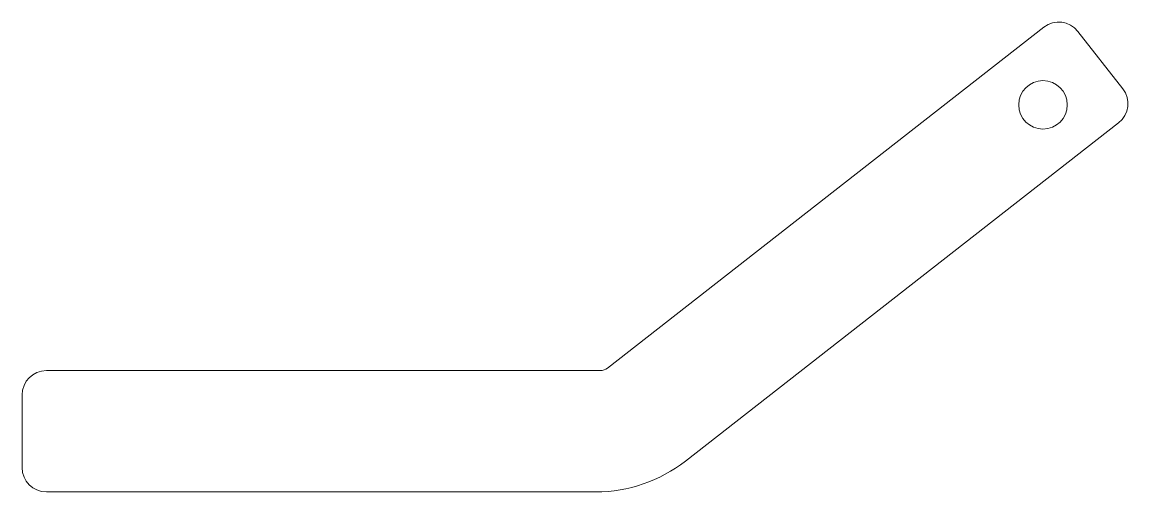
# Model space of a CAD drawing. Header units: inches. Extents: x -3.22 to 2.48, y 0 to 2.42.
import ezdxf

# ---------------------------------------------------------------- set-up
doc = ezdxf.new("R2010")
doc.units = ezdxf.units.IN
doc.header["$MEASUREMENT"] = 0

msp = doc.modelspace()

# ---------------------------------------------------------------- linework, layer by layer
at = {"color": 7, "linetype": 'Continuous', "lineweight": 15}
for p, q in [((2.0503, 2.395), (-0.1982, 0.6382)), ((2.4567, 2.078), (2.2258, 2.3735)), ((0.2035, 0.159), (2.4351, 1.9025)), ((-0.2367, 0.625), (-3.0902, 0.625)), ((-3.2152, 0.5), (-3.2152, 0.125)), ((-3.0902, 0), (-0.2582, 0))]:
    msp.add_line(p, q, dxfattribs=at)
msp.add_circle((2.0457, 1.9949), 0.125, dxfattribs=at)
for centre, radius, start, end in [((2.1273, 2.2965), 0.125, 38, 128), ((2.3582, 2.001), 0.125, 308, 38), ((-0.2367, 0.6875), 0.0625, 270, 308), ((-3.0902, 0.5), 0.125, 90, 180), ((-3.0902, 0.125), 0.125, 180, 270), ((-0.2582, 0.75), 0.75, 270, 308)]:
    msp.add_arc(centre, radius, start, end, dxfattribs=at)

doc.saveas('drawing.dxf')
